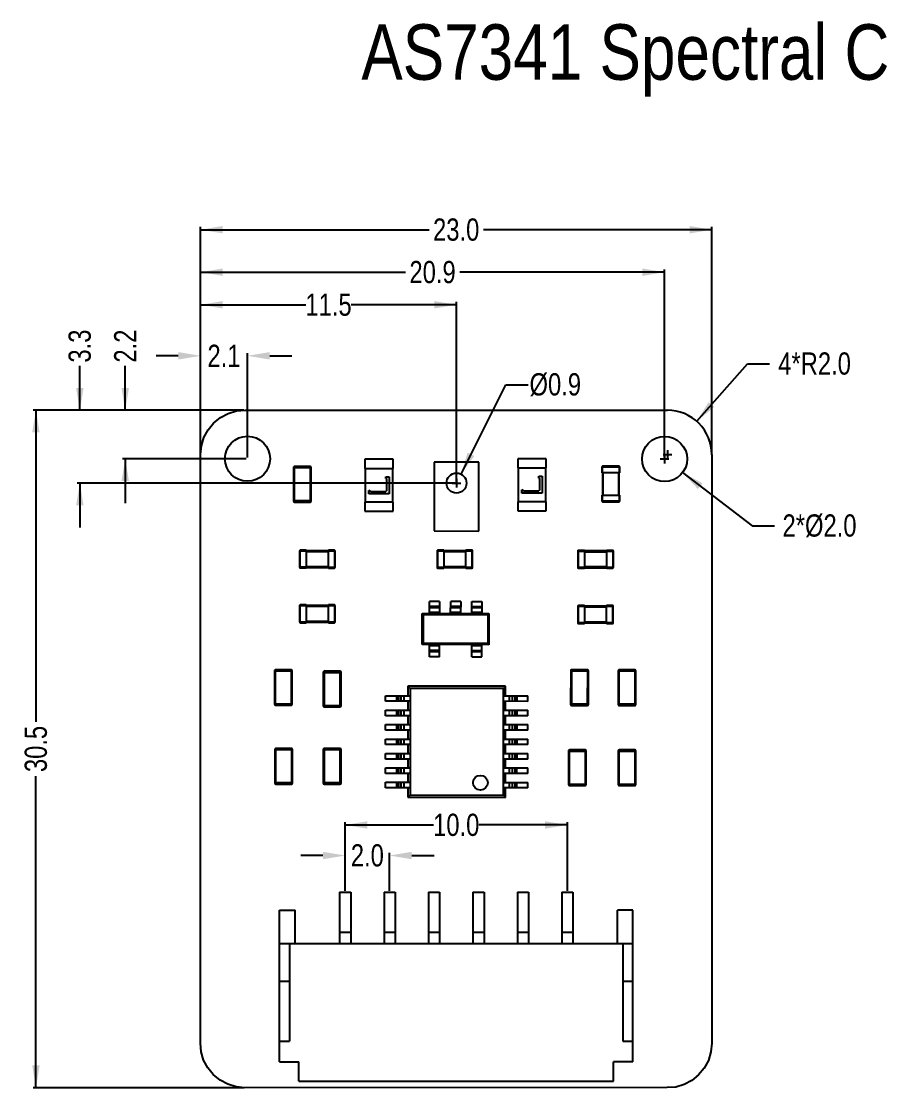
# Model space of a CAD drawing. Header units: millimetres. Extents: x 1 to 65.6, y 7.7 to 59.1.
# Drawn here: x 1.02 to 39.74, y 11.04 to 59.06 of the extents above; entities that cross this region are included whole.
import ezdxf

# ---------------------------------------------------------------- set-up
doc = ezdxf.new("R2010")
doc.units = ezdxf.units.MM
doc.header["$LTSCALE"] = 1.21
doc.header["$MEASUREMENT"] = 0
doc.header["$PDMODE"] = 3
doc.header["$PDSIZE"] = 0.3125
doc.layers.get('0').update_dxf_attribs({"linetype": 'CONTINUOUS'})
doc.layers.get('DEFPOINTS').update_dxf_attribs({"linetype": 'CONTINUOUS'})
doc.layers.add('Dim', color=3, linetype='CONTINUOUS', lineweight=25)
doc.layers.add('Text', color=3, linetype='CONTINUOUS', lineweight=25)
doc.styles.get("Standard").update_dxf_attribs({"font": 'txt', "width": 0.8})
doc.dimstyles.get("Standard").update_dxf_attribs({"dimtxt": 0.15625, "dimasz": 0.1875, "dimexe": 0.125, "dimexo": 0.0625, "dimgap": 0.09, "dimtad": 0, "dimtih": 1, "dimtoh": 1, "dimzin": 4, "dimdsep": 46, "dimtxsty": 'STANDARD', "dimblk": '_FILLED', "dimblk1": '_FILLED', "dimblk2": '_FILLED', "dimcen": 0.09, "dimazin": 1, "dimtp": 0.01, "dimtm": 0.01, "dimtfac": 1, "dimtofl": 0, "dimtmove": 0, "dimatfit": 3, "dimldrblk": '_FILLED', "dimfxl": 1, "dimtolj": 1, "dimtzin": 4, "dimarcsym": 0})

# ---------------------------------------------------------------- blocks, each defined once
blk = doc.blocks.new('_FILLED')
at = {"color": 0, "linetype": 'ByBlock'}
blk.add_solid([(0, 0), (-1, 0.167), (-1, -0.167)], dxfattribs=at)
blk = doc.blocks.new('*D1')
at = {"color": 0, "linetype": 'ByBlock', "lineweight": -2}
for p, q in [((8.088, 44), (7.088, 44)), ((9.088, 39.612), (9.088, 44.125)), ((11.201, 39.426), (11.201, 44.125)), ((12.201, 44), (13.201, 44))]:
    blk.add_line(p, q, dxfattribs=at)
at = {"layer": 'DEFPOINTS', "color": 0, "linetype": 'ByBlock'}
for p in [(9.088, 39.549), (11.201, 39.363)]:
    blk.add_point(p, dxfattribs=at)
at = {"color": 0, "linetype": 'ByBlock', "lineweight": -2}
blk.add_blockref('_FILLED', (9.088, 44), dxfattribs=at)
at = {"color": 0, "linetype": 'ByBlock', "lineweight": -2, "rotation": 180}
blk.add_blockref('_FILLED', (11.201, 44), dxfattribs=at)
at = {"color": 0, "linetype": 'ByBlock', "lineweight": -2, "insert": (10.144, 44), "char_height": 1, "attachment_point": 5}
blk.add_mtext('\\A1;2.1', dxfattribs=at)
blk = doc.blocks.new('*D2')
at = {"color": 0, "linetype": 'ByBlock', "lineweight": -2}
for p, q in [((9.088, 39.612), (9.088, 46.424)), ((9.088, 46.299), (13.825, 46.299)), ((20.608, 46.299), (15.871, 46.299)), ((20.608, 38.331), (20.608, 46.424))]:
    blk.add_line(p, q, dxfattribs=at)
at = {"layer": 'DEFPOINTS', "color": 0, "linetype": 'ByBlock'}
for p in [(9.088, 39.549), (20.608, 38.268)]:
    blk.add_point(p, dxfattribs=at)
at = {"color": 0, "linetype": 'ByBlock', "lineweight": -2, "rotation": 180}
blk.add_blockref('_FILLED', (9.088, 46.299), dxfattribs=at)
at = {"color": 0, "linetype": 'ByBlock', "lineweight": -2}
blk.add_blockref('_FILLED', (20.608, 46.299), dxfattribs=at)
at = {"color": 0, "linetype": 'ByBlock', "lineweight": -2, "insert": (14.848, 46.299), "char_height": 1, "attachment_point": 5}
blk.add_mtext('\\A1;11.5', dxfattribs=at)
blk = doc.blocks.new('*D3')
at = {"color": 0, "linetype": 'ByBlock', "lineweight": -2}
for p, q in [((9.088, 39.419), (9.088, 47.89)), ((9.088, 47.765), (18.306, 47.765)), ((29.971, 47.765), (20.753, 47.765)), ((29.971, 39.417), (29.971, 47.89))]:
    blk.add_line(p, q, dxfattribs=at)
at = {"layer": 'DEFPOINTS', "color": 0, "linetype": 'ByBlock'}
for p in [(9.088, 39.357), (29.971, 39.354)]:
    blk.add_point(p, dxfattribs=at)
at = {"color": 0, "linetype": 'ByBlock', "lineweight": -2, "rotation": 180}
blk.add_blockref('_FILLED', (9.088, 47.765), dxfattribs=at)
at = {"color": 0, "linetype": 'ByBlock', "lineweight": -2}
blk.add_blockref('_FILLED', (29.971, 47.765), dxfattribs=at)
at = {"color": 0, "linetype": 'ByBlock', "lineweight": -2, "insert": (19.53, 47.765), "char_height": 1, "attachment_point": 5}
blk.add_mtext('\\A1;20.9', dxfattribs=at)
blk = doc.blocks.new('*D14')
at = {"color": 0, "linetype": 'ByBlock', "lineweight": -2}
for p, q in [((9.088, 39.482), (9.088, 49.804)), ((9.088, 49.679), (19.37, 49.679)), ((32.098, 49.679), (21.817, 49.679)), ((32.098, 39.61), (32.098, 49.804))]:
    blk.add_line(p, q, dxfattribs=at)
at = {"layer": 'DEFPOINTS', "color": 0, "linetype": 'ByBlock'}
for p in [(9.088, 39.419), (32.098, 39.548)]:
    blk.add_point(p, dxfattribs=at)
at = {"color": 0, "linetype": 'ByBlock', "lineweight": -2, "rotation": 180}
blk.add_blockref('_FILLED', (9.088, 49.679), dxfattribs=at)
at = {"color": 0, "linetype": 'ByBlock', "lineweight": -2}
blk.add_blockref('_FILLED', (32.098, 49.679), dxfattribs=at)
at = {"color": 0, "linetype": 'ByBlock', "lineweight": -2, "insert": (20.593, 49.679), "char_height": 1, "attachment_point": 5}
blk.add_mtext('\\A1;23.0', dxfattribs=at)
blk = doc.blocks.new('*D7')
at = {"color": 0, "linetype": 'ByBlock', "lineweight": -2}
for p, q in [((5.699, 41.548), (5.699, 43.548)), ((11.036, 41.548), (5.574, 41.548)), ((11.138, 39.363), (5.574, 39.363)), ((5.699, 39.363), (5.699, 37.363))]:
    blk.add_line(p, q, dxfattribs=at)
at = {"layer": 'DEFPOINTS', "color": 0, "linetype": 'ByBlock'}
for p in [(11.099, 41.548), (11.201, 39.363)]:
    blk.add_point(p, dxfattribs=at)
at = {"color": 0, "linetype": 'ByBlock', "lineweight": -2}
for p, rotation in [((5.699, 41.548), 270), ((5.699, 39.363), 90)]:
    blk.add_blockref('_FILLED', p, dxfattribs=dict(at, rotation=rotation))
at = {"color": 0, "linetype": 'ByBlock', "lineweight": -2, "insert": (5.699, 44.438), "char_height": 1, "attachment_point": 5, "rotation": 90}
blk.add_mtext('\\A1;2.2', dxfattribs=at)
blk = doc.blocks.new('*D11')
at = {"color": 0, "linetype": 'ByBlock', "lineweight": -2}
for p, q in [((3.656, 41.548), (3.656, 43.548)), ((11.036, 41.548), (3.531, 41.548)), ((20.545, 38.268), (3.531, 38.268)), ((3.656, 38.268), (3.656, 36.268))]:
    blk.add_line(p, q, dxfattribs=at)
at = {"layer": 'DEFPOINTS', "color": 0, "linetype": 'ByBlock'}
for p in [(11.099, 41.548), (20.608, 38.268)]:
    blk.add_point(p, dxfattribs=at)
at = {"color": 0, "linetype": 'ByBlock', "lineweight": -2}
for p, rotation in [((3.656, 41.548), 270), ((3.656, 38.268), 90)]:
    blk.add_blockref('_FILLED', p, dxfattribs=dict(at, rotation=rotation))
at = {"color": 0, "linetype": 'ByBlock', "lineweight": -2, "insert": (3.656, 44.438), "char_height": 1, "attachment_point": 5, "rotation": 90}
blk.add_mtext('\\A1;3.3', dxfattribs=at)
blk = doc.blocks.new('*D12')
at = {"color": 0, "linetype": 'ByBlock', "lineweight": -2}
for p, q in [((11.036, 41.548), (1.556, 41.548)), ((1.681, 41.548), (1.681, 27.517)), ((1.681, 11.038), (1.681, 25.07)), ((11.037, 11.038), (1.556, 11.038))]:
    blk.add_line(p, q, dxfattribs=at)
at = {"layer": 'DEFPOINTS', "color": 0, "linetype": 'ByBlock'}
for p in [(11.099, 41.548), (11.1, 11.038)]:
    blk.add_point(p, dxfattribs=at)
at = {"color": 0, "linetype": 'ByBlock', "lineweight": -2}
for p, rotation in [((1.681, 41.548), 90), ((1.681, 11.038), 270)]:
    blk.add_blockref('_FILLED', p, dxfattribs=dict(at, rotation=rotation))
at = {"color": 0, "linetype": 'ByBlock', "lineweight": -2, "insert": (1.681, 26.293), "char_height": 1, "attachment_point": 5, "rotation": 90}
blk.add_mtext('\\A1;30.5', dxfattribs=at)
blk = doc.blocks.new('*D17')
at = {"color": 0, "linetype": 'ByBlock', "lineweight": -2}
for p, q in [((29.971, 39.552), (29.971, 39.156)), ((29.773, 39.354), (30.169, 39.354)), ((30.779, 38.738), (33.92, 36.339)), ((33.92, 36.339), (34.92, 36.339))]:
    blk.add_line(p, q, dxfattribs=at)
at = {"layer": 'DEFPOINTS', "color": 0, "linetype": 'ByBlock'}
for p in [(29.164, 39.971), (30.779, 38.738)]:
    blk.add_point(p, dxfattribs=at)
at = {"color": 0, "linetype": 'ByBlock', "lineweight": -2, "rotation": 142.6410895011614}
blk.add_blockref('_FILLED', (30.779, 38.738), dxfattribs=at)
at = {"color": 0, "linetype": 'ByBlock', "lineweight": -2, "insert": (36.944, 36.339), "char_height": 1, "attachment_point": 5}
blk.add_mtext('\\A1;2*%%C2.0', dxfattribs=at)
blk = doc.blocks.new('*D15')
at = {"color": 0, "linetype": 'ByBlock', "lineweight": -2}
for p, q in [((31.418, 41.051), (33.697, 43.646)), ((33.697, 43.646), (34.697, 43.646)), ((29.9, 39.548), (30.296, 39.548)), ((30.098, 39.746), (30.098, 39.35))]:
    blk.add_line(p, q, dxfattribs=at)
at = {"layer": 'DEFPOINTS', "color": 0, "linetype": 'ByBlock'}
for p in [(31.418, 41.051), (30.098, 39.548)]:
    blk.add_point(p, dxfattribs=at)
at = {"color": 0, "linetype": 'ByBlock', "lineweight": -2, "rotation": 228.7097925746378}
blk.add_blockref('_FILLED', (31.418, 41.051), dxfattribs=at)
at = {"color": 0, "linetype": 'ByBlock', "lineweight": -2, "insert": (36.721, 43.646), "char_height": 1, "attachment_point": 5}
blk.add_mtext('\\A1;4*R2.0', dxfattribs=at)
blk = doc.blocks.new('*D21')
at = {"color": 0, "linetype": 'ByBlock', "lineweight": -2}
for p, q in [((15.595, 19.901), (15.595, 21.619)), ((17.595, 19.901), (17.595, 21.619)), ((14.595, 21.494), (13.595, 21.494)), ((18.595, 21.494), (19.595, 21.494))]:
    blk.add_line(p, q, dxfattribs=at)
at = {"layer": 'DEFPOINTS', "color": 0, "linetype": 'ByBlock'}
for p in [(15.595, 19.838), (17.595, 19.838)]:
    blk.add_point(p, dxfattribs=at)
at = {"color": 0, "linetype": 'ByBlock', "lineweight": -2}
blk.add_blockref('_FILLED', (15.595, 21.494), dxfattribs=at)
at = {"color": 0, "linetype": 'ByBlock', "lineweight": -2, "rotation": 180}
blk.add_blockref('_FILLED', (17.595, 21.494), dxfattribs=at)
at = {"color": 0, "linetype": 'ByBlock', "lineweight": -2, "insert": (16.595, 21.494), "char_height": 1, "attachment_point": 5}
blk.add_mtext('\\A1;2.0', dxfattribs=at)
blk = doc.blocks.new('*D22')
at = {"color": 0, "linetype": 'ByBlock', "lineweight": -2}
for p, q in [((15.595, 19.901), (15.595, 22.995)), ((15.595, 22.87), (19.572, 22.87)), ((25.595, 22.87), (21.618, 22.87)), ((25.595, 19.9), (25.595, 22.995))]:
    blk.add_line(p, q, dxfattribs=at)
at = {"layer": 'DEFPOINTS', "color": 0, "linetype": 'ByBlock'}
for p in [(15.595, 19.838), (25.595, 19.838)]:
    blk.add_point(p, dxfattribs=at)
at = {"color": 0, "linetype": 'ByBlock', "lineweight": -2, "rotation": 180}
blk.add_blockref('_FILLED', (15.595, 22.87), dxfattribs=at)
at = {"color": 0, "linetype": 'ByBlock', "lineweight": -2}
blk.add_blockref('_FILLED', (25.595, 22.87), dxfattribs=at)
at = {"color": 0, "linetype": 'ByBlock', "lineweight": -2, "insert": (20.595, 22.87), "char_height": 1, "attachment_point": 5}
blk.add_mtext('\\A1;10.0', dxfattribs=at)
blk = doc.blocks.new('*D23')
at = {"color": 0, "linetype": 'ByBlock', "lineweight": -2}
for p, q in [((20.81, 38.67), (22.83, 42.696)), ((22.83, 42.696), (23.83, 42.696)), ((20.608, 38.466), (20.608, 38.07)), ((20.41, 38.268), (20.806, 38.268))]:
    blk.add_line(p, q, dxfattribs=at)
at = {"layer": 'DEFPOINTS', "color": 0, "linetype": 'ByBlock'}
for p in [(20.81, 38.67), (20.406, 37.866)]:
    blk.add_point(p, dxfattribs=at)
at = {"color": 0, "linetype": 'ByBlock', "lineweight": -2, "rotation": 243.3477754396942}
blk.add_blockref('_FILLED', (20.81, 38.67), dxfattribs=at)
at = {"color": 0, "linetype": 'ByBlock', "lineweight": -2, "insert": (25.053, 42.696), "char_height": 1, "attachment_point": 5}
blk.add_mtext('\\A1;%%c0.9', dxfattribs=at)

msp = doc.modelspace()

# ---------------------------------------------------------------- linework, layer by layer
at = {"color": 7, "linetype": 'Continuous'}
for p, q in [((9.982, 41.22), (10.33, 41.405)), ((10.33, 41.405), (10.707, 41.519)), ((10.707, 41.519), (11.099, 41.548)), ((11.099, 41.548), (30.098, 41.548)), ((9.428, 40.666), (9.678, 40.97)), ((9.678, 40.97), (9.982, 41.22)), ((9.242, 40.318), (9.428, 40.666)), ((9.088, 39.549), (9.127, 39.941)), ((9.127, 39.941), (9.242, 40.318)), ((9.085, 13.049), (9.088, 39.549)), ((32.098, 39.548), (32.095, 13.038)), ((13.27, 38.963), (13.27, 37.463)), ((13.27, 38.963), (14.07, 38.962)), ((13.32, 37.413), (13.32, 39.013)), ((14.02, 39.012), (13.32, 39.013)), ((14.02, 39.012), (14.02, 37.412)), ((14.07, 37.462), (14.07, 38.962)), ((16.483, 39.338), (16.483, 38.932)), ((17.753, 39.338), (16.483, 39.338)), ((16.483, 38.932), (17.753, 38.931)), ((16.508, 37.408), (16.508, 38.932)), ((17.728, 38.931), (17.727, 37.407)), ((17.753, 38.931), (17.753, 39.338)), ((19.608, 39.21), (19.607, 36.11)), ((21.608, 39.209), (19.608, 39.21)), ((21.607, 36.109), (21.608, 39.209)), ((23.367, 39.36), (23.367, 38.954)), ((24.637, 39.36), (23.367, 39.36)), ((23.367, 38.954), (24.637, 38.953)), ((23.391, 37.43), (23.392, 38.954)), ((24.611, 38.953), (24.61, 37.429)), ((24.637, 38.953), (24.637, 39.36)), ((27.153, 38.998), (27.153, 38.728)), ((27.153, 38.998), (27.953, 38.998)), ((27.183, 38.728), (27.183, 39.028)), ((27.923, 39.028), (27.183, 39.028)), ((27.923, 39.028), (27.923, 38.728)), ((27.953, 38.728), (27.953, 38.998)), ((17.423, 38.474), (17.423, 38.551)), ((17.423, 38.551), (17.575, 38.55)), ((17.423, 38.474), (17.473, 38.449)), ((17.473, 37.941), (17.473, 38.449)), ((17.575, 38.55), (17.575, 37.788)), ((24.306, 38.496), (24.306, 38.573)), ((24.306, 38.573), (24.459, 38.573)), ((24.306, 38.496), (24.357, 38.471)), ((24.357, 37.963), (24.357, 38.471)), ((24.459, 38.573), (24.458, 37.811)), ((27.953, 38.728), (27.153, 38.728)), ((27.173, 38.728), (27.172, 37.728)), ((27.212, 37.728), (27.213, 38.728)), ((27.893, 38.728), (27.892, 37.728)), ((27.932, 37.728), (27.933, 38.728)), ((16.66, 37.789), (16.66, 37.941)), ((16.737, 37.89), (16.66, 37.941)), ((17.473, 37.941), (17.422, 37.89)), ((23.544, 37.811), (23.544, 37.963)), ((23.62, 37.913), (23.544, 37.963)), ((24.357, 37.963), (24.306, 37.912)), ((14.07, 37.462), (13.27, 37.463)), ((17.575, 37.788), (16.66, 37.789)), ((16.737, 37.89), (17.422, 37.89)), ((24.458, 37.811), (23.544, 37.811)), ((23.62, 37.913), (24.306, 37.912)), ((27.152, 37.728), (27.152, 37.458)), ((27.152, 37.728), (27.952, 37.728)), ((27.182, 37.428), (27.182, 37.728)), ((27.922, 37.728), (27.922, 37.428)), ((27.952, 37.458), (27.952, 37.728)), ((13.32, 37.413), (14.02, 37.412)), ((16.482, 37.408), (16.482, 37.002)), ((17.752, 37.407), (16.482, 37.408)), ((16.482, 37.002), (17.752, 37.001)), ((17.752, 37.001), (17.752, 37.407)), ((23.366, 37.43), (23.366, 37.024)), ((24.636, 37.429), (23.366, 37.43)), ((23.366, 37.024), (24.636, 37.023)), ((24.636, 37.023), (24.636, 37.429)), ((27.952, 37.458), (27.152, 37.458)), ((27.182, 37.428), (27.922, 37.428)), ((19.607, 36.11), (21.607, 36.109)), ((13.548, 35.214), (13.547, 34.474)), ((13.548, 35.214), (13.848, 35.214)), ((13.577, 34.444), (13.578, 35.244)), ((13.848, 35.244), (13.578, 35.244)), ((13.848, 35.244), (13.847, 34.444)), ((14.848, 35.223), (13.848, 35.224)), ((13.848, 35.184), (14.848, 35.183)), ((14.847, 34.443), (14.848, 35.243)), ((15.118, 35.243), (14.848, 35.243)), ((14.848, 35.213), (15.148, 35.213)), ((15.118, 35.243), (15.117, 34.443)), ((15.147, 34.473), (15.148, 35.213)), ((19.733, 35.211), (19.732, 34.471)), ((19.733, 35.211), (20.033, 35.211)), ((19.762, 34.441), (19.763, 35.241)), ((20.033, 35.241), (19.763, 35.241)), ((20.033, 35.241), (20.032, 34.441)), ((21.033, 35.22), (20.033, 35.221)), ((20.033, 35.181), (21.033, 35.18)), ((21.032, 34.44), (21.033, 35.24)), ((21.303, 35.24), (21.033, 35.24)), ((21.033, 35.21), (21.333, 35.21)), ((21.303, 35.24), (21.302, 34.44)), ((21.332, 34.47), (21.333, 35.21)), ((26.065, 35.208), (26.065, 34.468)), ((26.065, 35.208), (26.365, 35.208)), ((26.095, 34.438), (26.095, 35.238)), ((26.365, 35.238), (26.095, 35.238)), ((26.365, 35.238), (26.365, 34.438)), ((27.365, 35.217), (26.365, 35.218)), ((26.365, 35.178), (27.365, 35.177)), ((27.365, 34.437), (27.365, 35.237)), ((27.635, 35.237), (27.365, 35.237)), ((27.365, 35.207), (27.665, 35.207)), ((27.635, 35.237), (27.635, 34.437)), ((27.665, 34.467), (27.665, 35.207)), ((13.847, 34.474), (13.547, 34.474)), ((13.577, 34.444), (13.847, 34.444)), ((14.847, 34.503), (13.847, 34.504)), ((13.847, 34.464), (14.847, 34.463)), ((15.147, 34.473), (14.847, 34.473)), ((14.847, 34.443), (15.117, 34.443)), ((20.032, 34.471), (19.732, 34.471)), ((19.762, 34.441), (20.032, 34.441)), ((21.032, 34.5), (20.032, 34.501)), ((20.032, 34.461), (21.032, 34.46)), ((21.332, 34.47), (21.032, 34.47)), ((21.032, 34.44), (21.302, 34.44)), ((26.365, 34.468), (26.065, 34.468)), ((26.095, 34.438), (26.365, 34.438)), ((27.365, 34.497), (26.365, 34.498)), ((26.365, 34.458), (27.365, 34.457)), ((27.665, 34.467), (27.365, 34.467)), ((27.365, 34.437), (27.635, 34.437)), ((13.547, 32.75), (13.546, 32.01)), ((13.547, 32.75), (13.847, 32.75)), ((13.576, 31.98), (13.577, 32.78)), ((13.847, 32.78), (13.577, 32.78)), ((13.847, 32.78), (13.846, 31.98)), ((14.847, 32.76), (13.847, 32.76)), ((13.847, 32.72), (14.847, 32.72)), ((14.846, 31.98), (14.847, 32.78)), ((15.117, 32.78), (14.847, 32.78)), ((14.847, 32.75), (15.147, 32.749)), ((15.117, 32.78), (15.116, 31.98)), ((15.146, 32.009), (15.147, 32.749)), ((19.394, 32.391), (19.395, 32.941)), ((19.844, 32.669), (19.394, 32.669)), ((19.845, 32.941), (19.395, 32.941)), ((19.395, 32.718), (19.845, 32.718)), ((19.845, 32.941), (19.844, 32.391)), ((20.344, 32.391), (20.345, 32.941)), ((20.794, 32.668), (20.344, 32.668)), ((20.795, 32.941), (20.345, 32.941)), ((20.345, 32.718), (20.795, 32.718)), ((20.795, 32.941), (20.794, 32.391)), ((21.294, 32.391), (21.295, 32.941)), ((21.744, 32.668), (21.294, 32.668)), ((21.295, 32.941), (21.745, 32.94)), ((21.295, 32.717), (21.745, 32.717)), ((21.745, 32.94), (21.744, 32.39)), ((26.064, 32.719), (26.064, 31.979)), ((26.064, 32.719), (26.364, 32.719)), ((26.094, 31.949), (26.094, 32.749)), ((26.364, 32.749), (26.094, 32.749)), ((26.364, 32.749), (26.364, 31.949)), ((27.364, 32.728), (26.364, 32.729)), ((26.364, 32.689), (27.364, 32.688)), ((27.634, 32.748), (27.364, 32.748)), ((27.364, 31.948), (27.364, 32.748)), ((27.364, 32.718), (27.664, 32.718)), ((27.634, 32.748), (27.634, 31.948)), ((27.664, 31.978), (27.664, 32.718)), ((19.069, 30.992), (19.069, 32.392)), ((19.069, 32.392), (19.117, 32.343)), ((19.069, 32.392), (22.069, 32.39)), ((19.117, 31.04), (19.117, 32.343)), ((19.117, 32.343), (22.021, 32.342)), ((19.844, 32.646), (19.394, 32.647)), ((19.394, 32.448), (19.844, 32.448)), ((20.794, 32.646), (20.344, 32.646)), ((20.344, 32.448), (20.794, 32.447)), ((21.744, 32.645), (21.294, 32.646)), ((21.294, 32.447), (21.744, 32.447)), ((22.069, 32.39), (22.021, 32.342)), ((22.021, 32.342), (22.021, 31.038)), ((22.069, 32.39), (22.069, 30.99)), ((13.846, 32.01), (13.546, 32.01)), ((13.576, 31.98), (13.846, 31.98)), ((14.846, 32.04), (13.846, 32.04)), ((13.846, 32), (14.846, 32)), ((15.146, 32.009), (14.846, 32.01)), ((14.846, 31.98), (15.116, 31.98)), ((26.364, 31.979), (26.064, 31.979)), ((26.094, 31.949), (26.364, 31.949)), ((27.364, 32.008), (26.364, 32.009)), ((26.364, 31.969), (27.364, 31.968)), ((27.664, 31.978), (27.364, 31.978)), ((27.364, 31.948), (27.634, 31.948)), ((19.069, 30.992), (19.117, 31.04)), ((22.069, 30.99), (19.069, 30.992)), ((22.021, 31.038), (19.117, 31.04)), ((19.393, 30.441), (19.394, 30.991)), ((19.844, 30.935), (19.394, 30.935)), ((19.843, 30.441), (19.844, 30.991)), ((21.293, 30.441), (21.294, 30.991)), ((21.744, 30.934), (21.294, 30.934)), ((21.743, 30.44), (21.744, 30.99)), ((22.069, 30.99), (22.021, 31.038)), ((19.843, 30.664), (19.393, 30.665)), ((19.843, 30.441), (19.393, 30.441)), ((19.394, 30.736), (19.844, 30.736)), ((19.394, 30.714), (19.844, 30.714)), ((21.743, 30.663), (21.293, 30.664)), ((21.293, 30.441), (21.743, 30.44)), ((21.294, 30.735), (21.744, 30.735)), ((21.294, 30.713), (21.744, 30.713)), ((12.414, 29.813), (12.414, 28.313)), ((12.414, 29.813), (13.214, 29.812)), ((12.464, 28.263), (12.464, 29.863)), ((13.164, 29.863), (12.464, 29.863)), ((13.164, 29.863), (13.164, 28.263)), ((13.214, 28.312), (13.214, 29.812)), ((14.661, 28.192), (14.662, 29.792)), ((15.362, 29.792), (14.662, 29.792)), ((15.362, 29.792), (15.361, 28.192)), ((25.745, 29.806), (25.744, 28.306)), ((25.745, 29.806), (26.545, 29.806)), ((25.794, 28.256), (25.795, 29.856)), ((26.495, 29.856), (25.795, 29.856)), ((26.495, 29.856), (26.494, 28.256)), ((26.544, 28.306), (26.545, 29.806)), ((27.883, 29.805), (27.882, 28.305)), ((27.883, 29.805), (28.683, 29.805)), ((27.932, 28.255), (27.933, 29.855)), ((28.633, 29.855), (27.933, 29.855)), ((28.633, 29.855), (28.632, 28.255)), ((28.682, 28.305), (28.683, 29.805)), ((14.612, 29.742), (14.611, 28.242)), ((14.612, 29.742), (15.412, 29.742)), ((15.411, 28.242), (15.412, 29.742)), ((18.419, 29.116), (18.418, 28.691)), ((18.518, 29.016), (18.419, 29.116)), ((22.819, 29.114), (18.419, 29.116)), ((18.518, 29.016), (18.516, 24.216)), ((22.718, 29.014), (18.518, 29.016)), ((22.716, 24.214), (22.718, 29.014)), ((22.718, 29.014), (22.819, 29.114)), ((22.818, 28.689), (22.819, 29.114)), ((17.418, 28.441), (17.418, 28.691)), ((17.418, 28.691), (18.518, 28.691)), ((18.518, 28.441), (17.418, 28.441)), ((17.921, 28.441), (17.921, 28.691)), ((17.993, 28.691), (17.993, 28.441)), ((18.109, 28.691), (18.109, 28.441)), ((18.254, 28.441), (18.254, 28.691)), ((18.418, 28.441), (18.418, 28.041)), ((22.718, 28.689), (23.818, 28.688)), ((23.818, 28.438), (22.718, 28.439)), ((22.818, 28.039), (22.818, 28.439)), ((22.983, 28.689), (22.982, 28.439)), ((23.127, 28.438), (23.127, 28.688)), ((23.243, 28.438), (23.243, 28.688)), ((23.316, 28.688), (23.316, 28.438)), ((23.818, 28.438), (23.818, 28.688)), ((13.214, 28.312), (12.414, 28.313)), ((12.464, 28.263), (13.164, 28.263)), ((15.411, 28.242), (14.611, 28.242)), ((14.661, 28.192), (15.361, 28.192)), ((17.418, 27.791), (17.418, 28.041)), ((17.418, 28.041), (18.518, 28.041)), ((17.92, 27.791), (17.92, 28.041)), ((17.993, 28.041), (17.993, 27.791)), ((18.109, 28.041), (18.109, 27.791)), ((18.254, 27.791), (18.254, 28.041)), ((22.718, 28.039), (23.818, 28.038)), ((22.982, 28.039), (22.982, 27.789)), ((23.127, 27.788), (23.127, 28.038)), ((23.243, 27.788), (23.243, 28.038)), ((23.316, 28.038), (23.316, 27.788)), ((23.818, 27.788), (23.818, 28.038)), ((26.544, 28.306), (25.744, 28.306)), ((25.794, 28.256), (26.494, 28.256)), ((28.682, 28.305), (27.882, 28.305)), ((27.932, 28.255), (28.632, 28.255)), ((18.518, 27.791), (17.418, 27.791)), ((17.418, 27.141), (17.418, 27.391)), ((17.418, 27.391), (18.518, 27.391)), ((17.92, 27.141), (17.92, 27.391)), ((17.992, 27.391), (17.992, 27.141)), ((18.109, 27.391), (18.108, 27.141)), ((18.253, 27.141), (18.253, 27.391)), ((18.418, 27.791), (18.418, 27.391)), ((23.818, 27.788), (22.718, 27.789)), ((22.718, 27.389), (23.818, 27.388)), ((22.818, 27.389), (22.818, 27.789)), ((22.982, 27.389), (22.982, 27.139)), ((23.127, 27.138), (23.127, 27.388)), ((23.243, 27.138), (23.243, 27.388)), ((23.315, 27.388), (23.315, 27.138)), ((23.818, 27.138), (23.818, 27.388)), ((18.518, 27.141), (17.418, 27.141)), ((18.418, 27.141), (18.417, 26.741)), ((23.818, 27.138), (22.718, 27.139)), ((22.817, 26.739), (22.818, 27.139)), ((17.417, 26.491), (17.417, 26.741)), ((17.417, 26.741), (18.517, 26.741)), ((18.517, 26.491), (17.417, 26.491)), ((17.92, 26.491), (17.92, 26.741)), ((17.992, 26.741), (17.992, 26.491)), ((18.108, 26.741), (18.108, 26.491)), ((18.253, 26.491), (18.253, 26.741)), ((18.417, 26.491), (18.417, 26.091)), ((22.717, 26.739), (23.817, 26.738)), ((23.817, 26.488), (22.717, 26.489)), ((22.817, 26.089), (22.817, 26.489)), ((22.982, 26.739), (22.981, 26.489)), ((23.126, 26.488), (23.126, 26.738)), ((23.242, 26.488), (23.243, 26.738)), ((23.315, 26.738), (23.315, 26.488)), ((23.817, 26.488), (23.817, 26.738)), ((12.426, 26.263), (12.425, 24.763)), ((12.426, 26.263), (13.226, 26.263)), ((12.475, 24.713), (12.476, 26.313)), ((13.176, 26.313), (12.476, 26.313)), ((13.176, 26.313), (13.175, 24.713)), ((13.225, 24.763), (13.226, 26.263)), ((14.61, 26.262), (14.61, 24.762)), ((14.61, 26.262), (15.41, 26.262)), ((14.66, 24.712), (14.66, 26.312)), ((15.36, 26.312), (14.66, 26.312)), ((15.36, 26.312), (15.36, 24.712)), ((15.41, 24.762), (15.41, 26.262)), ((17.417, 25.841), (17.417, 26.091)), ((17.417, 26.091), (18.517, 26.091)), ((17.919, 25.841), (17.919, 26.091)), ((17.992, 26.091), (17.992, 25.841)), ((18.108, 26.091), (18.108, 25.841)), ((18.253, 25.841), (18.253, 26.091)), ((22.717, 26.089), (23.817, 26.088)), ((22.981, 26.089), (22.981, 25.839)), ((23.126, 25.838), (23.126, 26.088)), ((23.242, 25.838), (23.242, 26.088)), ((23.315, 26.088), (23.315, 25.838)), ((23.817, 25.838), (23.817, 26.088)), ((25.646, 26.2), (25.645, 24.7)), ((25.646, 26.2), (26.446, 26.199)), ((25.695, 24.65), (25.696, 26.25)), ((26.396, 26.249), (25.696, 26.25)), ((26.396, 26.249), (26.395, 24.649)), ((26.445, 24.699), (26.446, 26.199)), ((27.881, 26.199), (28.681, 26.198)), ((27.881, 26.199), (27.881, 24.699)), ((28.631, 26.248), (27.931, 26.249)), ((27.931, 24.649), (27.931, 26.249)), ((28.631, 26.248), (28.631, 24.648)), ((28.681, 24.698), (28.681, 26.198)), ((18.517, 25.841), (17.417, 25.841)), ((18.417, 25.841), (18.417, 25.441)), ((23.817, 25.838), (22.717, 25.839)), ((22.817, 25.439), (22.817, 25.839)), ((17.417, 25.191), (17.417, 25.441)), ((17.417, 25.441), (18.517, 25.441)), ((18.517, 25.191), (17.417, 25.191)), ((17.919, 25.191), (17.919, 25.441)), ((17.992, 25.441), (17.991, 25.191)), ((18.108, 25.441), (18.107, 25.191)), ((18.252, 25.191), (18.252, 25.441)), ((18.417, 25.191), (18.416, 24.791)), ((22.717, 25.439), (23.817, 25.438)), ((23.817, 25.188), (22.717, 25.189)), ((22.816, 24.789), (22.817, 25.189)), ((22.981, 25.439), (22.981, 25.189)), ((23.126, 25.188), (23.126, 25.438)), ((23.242, 25.188), (23.242, 25.438)), ((23.314, 25.438), (23.314, 25.188)), ((23.817, 25.188), (23.817, 25.438)), ((13.225, 24.763), (12.425, 24.763)), ((12.475, 24.713), (13.175, 24.713)), ((15.41, 24.762), (14.61, 24.762)), ((14.66, 24.712), (15.36, 24.712)), ((17.416, 24.541), (17.416, 24.791)), ((17.416, 24.791), (18.516, 24.791)), ((18.516, 24.541), (17.416, 24.541)), ((17.919, 24.541), (17.919, 24.791)), ((17.991, 24.791), (17.991, 24.541)), ((18.107, 24.791), (18.107, 24.541)), ((18.252, 24.541), (18.252, 24.791)), ((18.416, 24.541), (18.416, 24.116)), ((22.716, 24.789), (23.816, 24.788)), ((23.816, 24.538), (22.716, 24.539)), ((22.816, 24.114), (22.816, 24.539)), ((22.981, 24.789), (22.981, 24.539)), ((23.125, 24.538), (23.126, 24.788)), ((23.241, 24.538), (23.242, 24.788)), ((23.314, 24.788), (23.314, 24.538)), ((23.816, 24.538), (23.816, 24.788)), ((26.445, 24.699), (25.645, 24.7)), ((25.695, 24.65), (26.395, 24.649)), ((28.681, 24.698), (27.881, 24.699)), ((27.931, 24.649), (28.631, 24.648)), ((18.516, 24.216), (18.416, 24.116)), ((18.416, 24.116), (22.816, 24.114)), ((18.516, 24.216), (22.716, 24.214)), ((22.816, 24.114), (22.716, 24.214)), ((15.345, 19.838), (15.845, 19.838)), ((15.345, 19.838), (15.345, 17.538)), ((15.845, 19.838), (15.845, 17.538)), ((17.345, 19.838), (17.845, 19.838)), ((17.345, 19.838), (17.345, 17.538)), ((17.845, 19.838), (17.845, 17.538)), ((19.345, 19.838), (19.845, 19.838)), ((19.345, 19.838), (19.345, 17.538)), ((19.845, 19.838), (19.845, 17.538)), ((21.345, 19.838), (21.845, 19.838)), ((21.345, 19.838), (21.345, 17.538)), ((21.845, 19.838), (21.845, 17.538)), ((23.345, 19.838), (23.845, 19.838)), ((23.345, 19.838), (23.345, 17.538)), ((23.845, 19.838), (23.845, 17.538)), ((25.345, 19.838), (25.845, 19.838)), ((25.345, 19.838), (25.345, 17.538)), ((25.845, 19.838), (25.845, 17.538)), ((12.645, 12.204), (12.645, 19.038)), ((12.645, 19.038), (13.345, 19.038)), ((13.345, 17.538), (13.345, 19.038)), ((28.545, 19.037), (27.845, 19.037)), ((27.845, 17.537), (27.845, 19.037)), ((28.545, 12.203), (28.545, 19.037)), ((15.345, 18.038), (15.845, 18.038)), ((17.345, 18.038), (17.845, 18.038)), ((19.345, 18.038), (19.845, 18.038)), ((21.345, 18.038), (21.845, 18.038)), ((23.345, 18.038), (23.845, 18.038)), ((25.345, 18.038), (25.845, 18.038)), ((12.645, 17.538), (28.545, 17.537)), ((13.095, 17.538), (13.095, 13.138)), ((28.095, 17.537), (28.095, 13.137)), ((12.645, 15.838), (13.095, 15.838)), ((28.095, 15.837), (28.545, 15.837)), ((9.114, 12.657), (9.085, 13.049)), ((12.645, 13.138), (13.095, 13.138)), ((28.095, 13.137), (28.545, 13.137)), ((32.095, 13.038), (32.056, 12.646)), ((9.228, 12.28), (9.114, 12.657)), ((32.056, 12.646), (31.941, 12.269)), ((9.414, 11.932), (9.228, 12.28)), ((12.645, 12.204), (13.51, 12.204)), ((13.51, 11.338), (13.51, 12.204)), ((28.545, 12.203), (27.679, 12.203)), ((27.679, 11.338), (27.679, 12.203)), ((31.941, 12.269), (31.756, 11.921)), ((9.663, 11.628), (9.414, 11.932)), ((9.968, 11.378), (9.663, 11.628)), ((31.505, 11.617), (31.201, 11.367)), ((31.756, 11.921), (31.505, 11.617)), ((10.315, 11.192), (9.968, 11.378)), ((10.692, 11.077), (10.315, 11.192)), ((11.084, 11.038), (10.692, 11.077)), ((13.51, 11.338), (27.679, 11.338)), ((30.476, 11.068), (30.084, 11.039)), ((30.853, 11.182), (30.476, 11.068)), ((31.201, 11.367), (30.853, 11.182)), ((30.084, 11.039), (11.084, 11.038))]:
    msp.add_line(p, q, dxfattribs=at)
for centre, radius in [((11.201, 39.363), 1.016), ((29.971, 39.354), 1.016), ((20.608, 38.268), 0.45), ((21.681, 24.774), 0.33)]:
    msp.add_circle(centre, radius, dxfattribs=at)
for centre, radius, start, end in [((30.098, 39.548), 2, 359.9921, 90), ((13.32, 38.963), 0.05, 89.9721, 179.9721), ((14.02, 38.962), 0.05, 359.9721, 89.9721), ((27.183, 38.998), 0.03, 89.9721, 179.9721), ((27.923, 38.998), 0.03, 359.9721, 89.9721), ((13.32, 37.463), 0.05, 179.9721, 269.9721), ((14.02, 37.462), 0.05, 269.9721, 359.9721), ((27.182, 37.458), 0.03, 179.9721, 269.9721), ((27.922, 37.458), 0.03, 269.9721, 359.9721), ((13.578, 35.214), 0.03, 89.9721, 179.9721), ((15.118, 35.213), 0.03, 359.9721, 89.9721), ((19.763, 35.211), 0.03, 89.9721, 179.9721), ((21.303, 35.21), 0.03, 359.9721, 89.9721), ((26.095, 35.208), 0.03, 89.9721, 179.9721), ((27.635, 35.207), 0.03, 359.9721, 89.9721), ((13.577, 34.474), 0.03, 179.9721, 269.9721), ((15.117, 34.473), 0.03, 269.9721, 359.9721), ((19.762, 34.471), 0.03, 179.9721, 269.9721), ((21.302, 34.47), 0.03, 269.9721, 359.9721), ((26.095, 34.468), 0.03, 179.9721, 269.9721), ((27.635, 34.467), 0.03, 269.9721, 359.9721), ((13.577, 32.75), 0.03, 89.9721, 179.9721), ((15.117, 32.75), 0.03, 359.9721, 89.9721), ((26.094, 32.719), 0.03, 89.9721, 179.9721), ((27.634, 32.718), 0.03, 359.9721, 89.9721), ((13.576, 32.01), 0.03, 179.9721, 269.9721), ((15.116, 32.01), 0.03, 269.9721, 359.9721), ((26.094, 31.979), 0.03, 179.9721, 269.9721), ((27.634, 31.978), 0.03, 269.9721, 359.9721), ((12.464, 29.813), 0.05, 89.9721, 179.9721), ((13.164, 29.813), 0.05, 359.9721, 89.9721), ((14.662, 29.742), 0.05, 89.9721, 179.9721), ((15.362, 29.742), 0.05, 359.9721, 89.9721), ((25.795, 29.806), 0.05, 89.9721, 179.9721), ((26.495, 29.806), 0.05, 359.9721, 89.9721), ((27.933, 29.805), 0.05, 89.9721, 179.9721), ((28.633, 29.805), 0.05, 359.9721, 89.9721), ((12.464, 28.313), 0.05, 179.9721, 269.9721), ((13.164, 28.313), 0.05, 269.9721, 359.9721), ((14.661, 28.242), 0.05, 179.9721, 269.9721), ((15.361, 28.242), 0.05, 269.9721, 359.9721), ((25.794, 28.306), 0.05, 179.9721, 269.9721), ((26.494, 28.306), 0.05, 269.9721, 359.9721), ((27.932, 28.305), 0.05, 179.9721, 269.9721), ((28.632, 28.305), 0.05, 269.9721, 359.9721), ((12.476, 26.263), 0.05, 89.9721, 179.9721), ((13.176, 26.263), 0.05, 359.9721, 89.9721), ((14.66, 26.262), 0.05, 89.9721, 179.9721), ((15.36, 26.262), 0.05, 359.9721, 89.9721), ((25.696, 26.2), 0.05, 89.9721, 179.9721), ((26.396, 26.199), 0.05, 359.9721, 89.9721), ((27.931, 26.199), 0.05, 89.9721, 179.9721), ((28.631, 26.198), 0.05, 359.9721, 89.9721), ((12.475, 24.763), 0.05, 179.9721, 269.9721), ((13.175, 24.763), 0.05, 269.9721, 359.9721), ((14.66, 24.762), 0.05, 179.9721, 269.9721), ((15.36, 24.762), 0.05, 269.9721, 359.9721), ((25.695, 24.7), 0.05, 179.9721, 269.9721), ((26.395, 24.699), 0.05, 269.9721, 359.9721), ((27.931, 24.699), 0.05, 179.9721, 269.9721), ((28.631, 24.698), 0.05, 269.9721, 359.9721)]:
    msp.add_arc(centre, radius, start, end, dxfattribs=at)

# ---------------------------------------------------------------- texts
at = {"layer": 'Text', "insert": (16.325, 58.932), "char_height": 2.5, "width": 55.33333, "attachment_point": 1}
msp.add_mtext('{\\fArial|b0|i0|c0|p0;\\C6;AS7341 Spectral Color Sensor}', dxfattribs=at)

# ---------------------------------------------------------------- dimensions: what is measured, and where the dimension line sits
at = {"layer": 'Dim'}
for base, p1, p2, picture, middle in [((9.088, 49.679), (32.098, 39.548), (9.088, 39.419), '*D14', (20.593, 49.679)), ((9.088, 47.765), (29.971, 39.354), (9.088, 39.357), '*D3', (19.53, 47.765)), ((9.088, 46.299), (20.608, 38.268), (9.088, 39.549), '*D2', (14.848, 46.299)), ((9.088, 44), (11.201, 39.363), (9.088, 39.549), '*D1', (10.144, 44)), ((25.595, 22.87), (15.595, 19.838), (25.595, 19.838), '*D22', (20.595, 22.87)), ((17.595, 21.494), (15.595, 19.838), (17.595, 19.838), '*D21', (16.595, 21.494))]:
    dim = msp.add_linear_dim(base=base, p1=p1, p2=p2, dimstyle='STANDARD', override={"dimtxt": 1, "dimasz": 1, "dimtih": 0, "dimtoh": 0, "dimdec": 1, "dimzin": 0, "dimcen": 0.198, "dimadec": 0, "dimazin": 0, "dimtp": 0, "dimtm": 0, "dimtdec": 4, "dimtzin": 0}, dxfattribs=at)
    dim.commit()
    dim.dimension.update_dxf_attribs({"geometry": picture, "text_midpoint": middle})
dim = msp.add_linear_dim(base=(3.656, 41.548), p1=(20.608, 38.268), p2=(11.099, 41.548), angle=90, dimstyle='STANDARD', override={"dimtxt": 1, "dimasz": 1, "dimtih": 0, "dimtoh": 0, "dimdec": 1, "dimzin": 0, "dimcen": 0.198, "dimadec": 0, "dimazin": 0, "dimtp": 0, "dimtm": 0, "dimtdec": 4, "dimtzin": 0}, dxfattribs=at)
dim.commit()
dim.dimension.update_dxf_attribs({"geometry": '*D11', "text_midpoint": (3.656, 44.438), "dimtype": 160})
for base, p1, p2, picture, middle in [((5.699, 41.548), (11.201, 39.363), (11.099, 41.548), '*D7', (5.699, 44.438)), ((1.681, 11.038), (11.099, 41.548), (11.1, 11.038), '*D12', (1.681, 26.293))]:
    dim = msp.add_linear_dim(base=base, p1=p1, p2=p2, angle=90, dimstyle='STANDARD', override={"dimtxt": 1, "dimasz": 1, "dimtih": 0, "dimtoh": 0, "dimdec": 1, "dimzin": 0, "dimcen": 0.198, "dimadec": 0, "dimazin": 0, "dimtp": 0, "dimtm": 0, "dimtdec": 4, "dimtzin": 0}, dxfattribs=at)
    dim.commit()
    dim.dimension.update_dxf_attribs({"geometry": picture, "text_midpoint": middle})
dim = msp.add_radius_dim(center=(30.098, 39.548), mpoint=(31.418, 41.051), text='4*R<>', dimstyle='STANDARD', override={"dimtxt": 1, "dimasz": 1, "dimtih": 0, "dimdec": 1, "dimzin": 0, "dimpost": '<>', "dimcen": 0.198, "dimadec": 0, "dimazin": 0, "dimtp": 0, "dimtm": 0, "dimtdec": 4, "dimtzin": 0}, dxfattribs=at)
dim.commit()
dim.dimension.update_dxf_attribs({"geometry": '*D15', "text_midpoint": (36.721, 43.646), "dimtype": 164})
dim = msp.add_diameter_dim_2p(p1=(20.406, 37.866), p2=(20.81, 38.67), dimstyle='STANDARD', override={"dimtxt": 1, "dimasz": 1, "dimtih": 0, "dimdec": 1, "dimzin": 0, "dimcen": 0.198, "dimadec": 0, "dimazin": 0, "dimtp": 0, "dimtm": 0, "dimtdec": 1, "dimtzin": 0}, dxfattribs=at)
dim.commit()
dim.dimension.update_dxf_attribs({"geometry": '*D23', "text_midpoint": (25.053, 42.696), "dimtype": 163})
dim = msp.add_diameter_dim_2p(p1=(29.164, 39.971), p2=(30.779, 38.738), text='2*%%C<>', dimstyle='STANDARD', override={"dimtxt": 1, "dimasz": 1, "dimtih": 0, "dimdec": 1, "dimzin": 0, "dimpost": '<>', "dimcen": 0.198, "dimadec": 0, "dimazin": 0, "dimtp": 0, "dimtm": 0, "dimtdec": 4, "dimtzin": 0}, dxfattribs=at)
dim.commit()
dim.dimension.update_dxf_attribs({"geometry": '*D17', "text_midpoint": (36.944, 36.339), "dimtype": 163})

doc.saveas('drawing.dxf')
